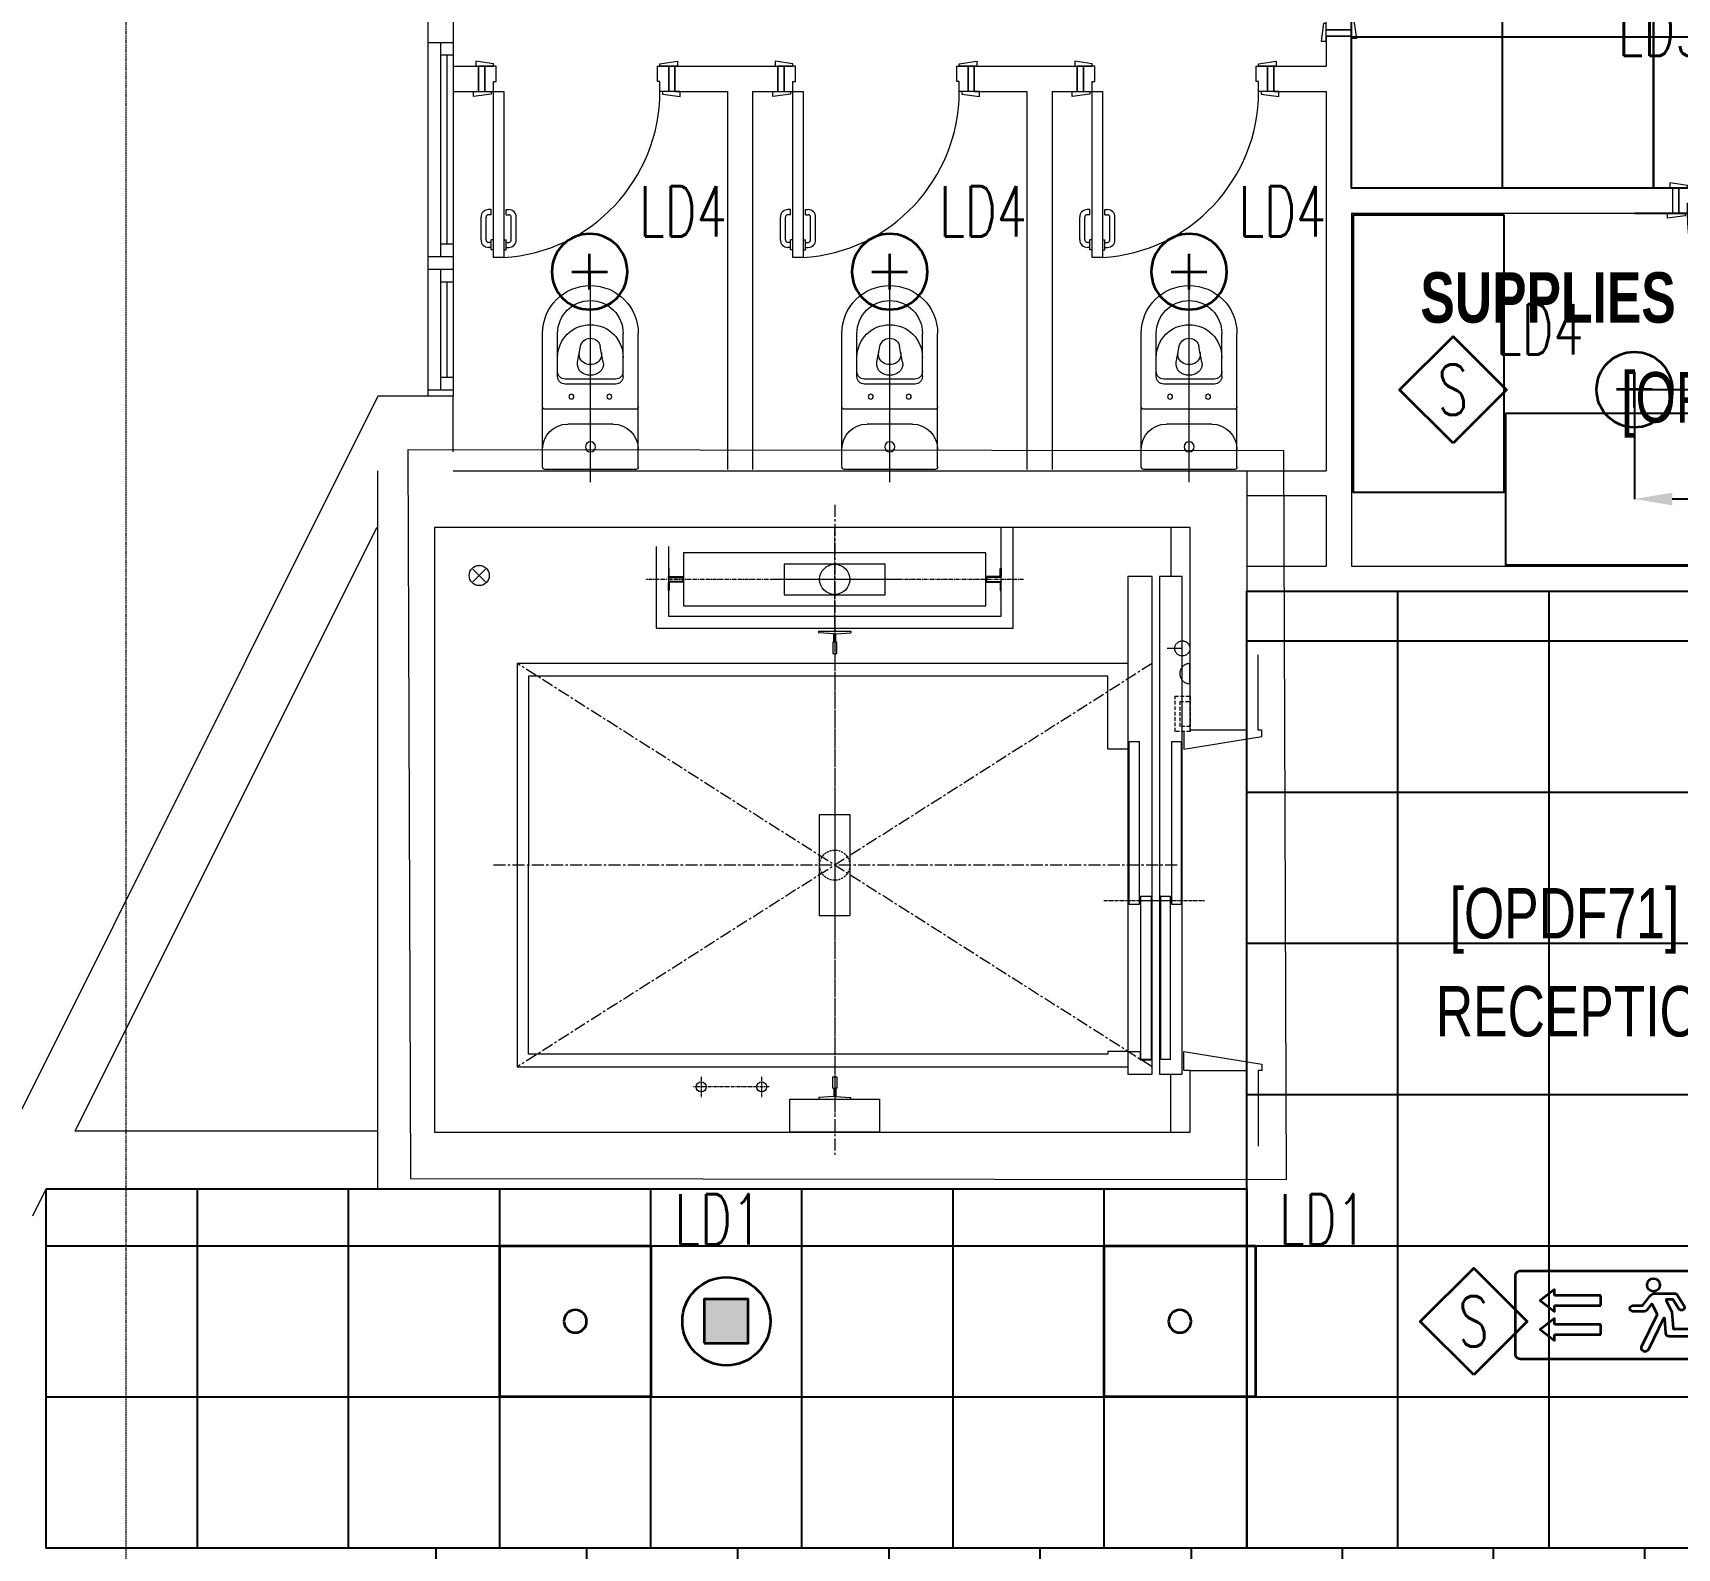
# Model space of a CAD drawing. Extents: x -12260 to 57327, y -29287 to 19916.
# Drawn here: x -3183 to 3344, y -2710 to 3303 of the extents above; entities that cross this region are included whole.
import ezdxf
from ezdxf.enums import TextEntityAlignment as Align

# ---------------------------------------------------------------- set-up
doc = ezdxf.new("R2010")
doc.units = 0
doc.header["$LTSCALE"] = 0.25
for name, pattern in [('01-First Floor$0$CENTERX2', [101.6, 63.5, -12.7, 12.7, -12.7]), ('01-First Floor$0$DASHED2', [9.525, 6.35, -3.175]), ('01-First Floor$0$HIDDEN', [9.525, 6.35, -3.175]), ('DASHDOT', [25.4, 12.7, -6.35, 0, -6.35])]:
    doc.linetypes.add(name, pattern=pattern)
for name, color, linetype, lineweight in [('01-First Floor$0$72_EGR_BASE_TEXT', 252, 'Continuous', 5), ('01-First Floor$0$Aluminum', 251, 'Continuous', 5), ('01-First Floor$0$Axis', 251, '01-First Floor$0$CENTERX2', 5), ('01-First Floor$0$C-HYDR-CTCH', 251, 'Continuous', 5), ('01-First Floor$0$Cabin', 7, 'Continuous', 5), ('01-First Floor$0$LOADING', 253, 'Continuous', 5), ('01-First Floor$0$Notes', 1, 'Continuous', 5), ('01-First Floor$0$Proj', 251, 'Continuous', 5), ('01-First Floor$0$SANIT', 250, 'Continuous', 5), ('01-First Floor$0$Structure', 251, 'Continuous', 5), ('01-First Floor$0$Tech', 169, '01-First Floor$0$DASHED2', 5), ('01-First Floor$0$Walls', 251, 'Continuous', 5), ('01-First Floor$0$Wooden Joinery', 251, 'Continuous', 5), ('E-DIM', 6, 'Continuous', 18), ('E-LITE-CIRC-NUMB', 6, 'Continuous', 25), ('E-LITE-CLNG', 150, 'Continuous', 35), ('E-LITE-CLNG @ 100', 150, 'Continuous', 35), ('E-LITE-CLNG-CNDT', 6, 'DASHDOT', 35), ('E-LITE-CTRL', 6, 'Continuous', 25), ('E-LITE-EXIT-CLNG @ 100', 3, 'Continuous', 35), ('E-LITE-EXIT-CTRL', 6, 'Continuous', 25), ('E-LITE-EXIT-IDEN', 6, 'Continuous', 25), ('E-LITE-IDEN', 6, 'Continuous', 25), ('F-ALRM-CLNG @ 100', 33, 'Continuous', 35), ('T-INTC-CLNG @ 100', 33, 'Continuous', 35), ('T-INTC-DEVC-NUMB', 2, 'Continuous', 25)]:
    doc.layers.add(name, color=color, linetype=linetype, lineweight=lineweight)
doc.layers.add('01-First Floor$0$FALSE CEILING', color=251, linetype='Continuous')
doc.styles.add('01-First Floor$0$X3G_ENTITY_9EC9', font='swisscl.ttf', dxfattribs={"height": 0.2})
doc.styles.add('01-First Floor$0$X3G_ENTITY_9F38', font='swisscl.ttf', dxfattribs={"height": 0.2})
doc.styles.add('DC_SIMPLEX', font='SIMPLEX.shx', dxfattribs={"width": 0.7})
doc.styles.get("Standard").update_dxf_attribs({"font": 'romans.shx'})
doc.dimstyles.get("Standard").update_dxf_attribs({"dimtxt": 150, "dimasz": 150, "dimexe": 0.18, "dimexo": 0.0625, "dimgap": 0.09, "dimtad": 0, "dimtih": 1, "dimtoh": 1, "dimdec": 0, "dimlfac": 0.1, "dimzin": 0, "dimdsep": 46, "dimtxsty": 'Standard', "dimcen": 0.09, "dimclrd": 6, "dimadec": 0, "dimazin": 0, "dimtfac": 1, "dimtdec": 0, "dimtofl": 0, "dimtmove": 0, "dimatfit": 3, "dimfxl": 1, "dimtolj": 1, "dimtzin": 0, "dimarcsym": 0})

# ---------------------------------------------------------------- blocks, each defined once
blk = doc.blocks.new('01-First Floor$0$A$C72370EFE')
at = {"layer": '01-First Floor$0$Wooden Joinery'}
for p, q in [((-0.01, -0.04), (-0.02, -0.04)), ((-0.01, -0.06), (-0.02, -0.06)), ((-0.01, -0.03), (-0.01, -0.07)), ((0, -0.03), (-0.01, -0.03)), ((0.04, -0.03), (0.05, -0.03)), ((0.05, -0.03), (0.05, -0.07)), ((0.05, -0.04), (0.06, -0.04)), ((0.05, -0.06), (0.06, -0.06)), ((-0.05, -0.07), (-0.05, -0.16)), ((-0.03, -0.07), (-0.03, -0.16)), ((0, -0.07), (-0.01, -0.07)), ((0.04, -0.07), (0.05, -0.07)), ((0.07, -0.07), (0.07, -0.16)), ((0.09, -0.07), (0.09, -0.16)), ((-0.01, -0.17), (-0.02, -0.17)), ((-0.01, -0.19), (-0.02, -0.19)), ((-0.01, -0.17), (-0.01, -0.19)), ((0.05, -0.17), (0.06, -0.17)), ((0.05, -0.17), (0.05, -0.19)), ((0.05, -0.19), (0.06, -0.19))]:
    blk.add_line(p, q, dxfattribs=at)
for centre, radius, start, end in [((-0.02, -0.07), 0.03, 90, 180), ((-0.02, -0.07), 0.01, 90, 180), ((0.06, -0.07), 0.03, 0, 90), ((0.06, -0.07), 0.01, 0, 90), ((-0.02, -0.16), 0.03, 180, 270), ((-0.02, -0.16), 0.01, 180, 270), ((0.06, -0.16), 0.01, 270, 0), ((0.06, -0.16), 0.03, 270, 0)]:
    blk.add_arc(centre, radius, start, end, dxfattribs=at)
blk = doc.blocks.new('01-First Floor$0$A$C268A7CF0')
at = {"layer": '01-First Floor$0$Wooden Joinery'}
for points in [[(80, 758.8), (80, 768.8), (10, 778.8), (10, 758.8)], [(740, 758.8), (740, 768.8), (810, 778.8), (810, 758.8)], [(70, 658.8), (70, 648.8), (0, 638.8), (0, 658.8)], [(120, 658.8), (120, 0), (80, 0), (80, 658.8)], [(750, 658.8), (750, 648.8), (820, 638.8), (820, 658.8)]]:
    blk.add_lwpolyline(points, close=True, dxfattribs=at)
for points in [[(45, 658.8), (45, 758.8), (20, 758.8), (20, 658.8), (45, 658.8)], [(45, 658.8), (80, 658.8), (80, 698.8), (90, 698.8), (90, 758.8), (45, 758.8), (45, 658.8)], [(775, 658.8), (740, 658.8), (740, 698.8), (730, 698.8), (730, 758.8), (775, 758.8), (775, 658.8)], [(775, 658.8), (775, 758.8), (800, 758.8), (800, 658.8), (775, 658.8)]]:
    blk.add_lwpolyline(points, dxfattribs=at)
blk.add_arc((80, 658.8), 660, 273.4748, 0, dxfattribs=at)
at = {"layer": '01-First Floor$0$Wooden Joinery', "xscale": 999.9999999998854, "yscale": 999.9999999998854, "zscale": 999.9999999998854, "rotation": 180}
blk.add_blockref('01-First Floor$0$A$C72370EFE', (120, 0), dxfattribs=at)
blk = doc.blocks.new('01-First Floor$0$A$C5FCA3E6B')
at = {"layer": '01-First Floor$0$Wooden Joinery'}
for points in [[(80, 858.9), (80, 868.9), (10, 878.9), (10, 858.9)], [(840, 858.9), (840, 868.9), (910, 878.9), (910, 858.9)], [(70, 758.9), (70, 748.9), (0, 738.9), (0, 758.9)], [(120, 758.9), (120, 0), (80, 0), (80, 758.9)], [(850, 758.9), (850, 748.9), (920, 738.9), (920, 758.9)]]:
    blk.add_lwpolyline(points, close=True, dxfattribs=at)
for points in [[(45, 758.9), (45, 858.9), (20, 858.9), (20, 758.9), (45, 758.9)], [(45, 758.9), (80, 758.9), (80, 798.9), (90, 798.9), (90, 858.9), (45, 858.9), (45, 758.9)], [(875, 758.9), (840, 758.9), (840, 798.9), (830, 798.9), (830, 858.9), (875, 858.9), (875, 758.9)], [(875, 758.9), (875, 858.9), (900, 858.9), (900, 758.9), (875, 758.9)]]:
    blk.add_lwpolyline(points, dxfattribs=at)
blk.add_arc((80, 758.9), 760, 273.01713, 0, dxfattribs=at)
at = {"layer": '01-First Floor$0$Wooden Joinery', "xscale": 999.9999999998854, "yscale": 999.9999999998854, "zscale": 999.9999999998854, "rotation": 180}
blk.add_blockref('01-First Floor$0$A$C72370EFE', (120, 0), dxfattribs=at)
blk = doc.blocks.new('01-First Floor$0$T127-1_B')
at = {"layer": '01-First Floor$0$Cabin'}
for p, q in [((44.5, 8), (44.5, 4)), ((44.5, 4), (78, 4)), ((78, 4), (82, 63.5)), ((44.5, -8), (44.5, -4)), ((44.5, -4), (78, -4)), ((78, -4), (82, -63.5))]:
    blk.add_line(p, q, dxfattribs=at)
at = {"layer": '01-First Floor$0$Cabin', "ltscale": 5}
for points in [[(44.5, 8), (0, 8), (0, -8), (44.5, -8)], [(82, 63.5), (89, 63.5), (89, -63.5), (82, -63.5)]]:
    blk.add_lwpolyline(points, dxfattribs=at)
blk = doc.blocks.new('01-First Floor$0$T127-1_B__1680')
at = {"layer": '01-First Floor$0$Axis'}
blk.add_line((-990, 0), (990, 0), dxfattribs=at)
at = {"layer": '01-First Floor$0$Notes', "xscale": -1}
blk.add_blockref('01-First Floor$0$T127-1_B', (-840, 0), dxfattribs=at)
at = {"layer": '01-First Floor$0$Notes'}
blk.add_blockref('01-First Floor$0$T127-1_B', (840, 0), dxfattribs=at)
blk = doc.blocks.new('01-First Floor$0$JIS5K')
at = {"layer": '01-First Floor$0$Cabin'}
for p, q in [((60.2, 8), (60.2, 11.2)), ((60.2, -8), (60.2, -11.2))]:
    blk.add_line(p, q, dxfattribs=at)
at = {"layer": '01-First Floor$0$Cabin', "ltscale": 5}
for points in [[(57, 11.2), (0, 11.2), (0, -11.2), (57, -11.2)], [(60.2, 8), (3.2, 8), (3.2, -8), (60.2, -8)], [(57, 11.2), (57, 43.5), (60.2, 43.5), (60.2, 11.2)], [(57, -11.2), (57, -43.5), (60.2, -43.5), (60.2, -11.2)]]:
    blk.add_lwpolyline(points, dxfattribs=at)
blk = doc.blocks.new('01-First Floor$0$JIS5K__1200')
at = {"layer": '01-First Floor$0$Axis'}
blk.add_line((-750, 0), (750, 0), dxfattribs=at)
at = {"layer": '01-First Floor$0$Notes', "xscale": -1}
blk.add_blockref('01-First Floor$0$JIS5K', (-600, 0), dxfattribs=at)
at = {"layer": '01-First Floor$0$Notes'}
blk.add_blockref('01-First Floor$0$JIS5K', (600, 0), dxfattribs=at)
blk = doc.blocks.new('01-First Floor$0$对重支撑1')
at = {"layer": '01-First Floor$0$Cabin'}
blk.add_lwpolyline([(1060, 178), (929, 178), (929, -178), (1060, -178)], close=True, dxfattribs=at).dxf.unprotected_set("ltscale", 0)
blk = doc.blocks.new('01-First Floor$0$井道平面图轿厢1轿厢地坎')
at = {"layer": '01-First Floor$0$Axis', "ltscale": 0.864}
blk.add_lwpolyline([(0, 96), (0, -192)], dxfattribs=at)
at = {"layer": '01-First Floor$0$Cabin', "ltscale": 5}
for points in [[(690, 0), (690, -96), (-1285, -96), (-1285, 0)], [(15, -3), (15, -46), (-630, -46), (-630, -3)], [(630, -50), (630, -93), (-15, -93), (-15, -50)]]:
    blk.add_lwpolyline(points, close=True, dxfattribs=at)
at = {"layer": '01-First Floor$0$Cabin'}
for points in [[(600, 0), (600, -48)], [(600, -48), (633, -48)], [(633, -48), (633, -96)]]:
    blk.add_lwpolyline(points, dxfattribs=at)
blk = doc.blocks.new('01-First Floor$0$层门地坎1')
at = {"layer": '01-First Floor$0$Axis', "ltscale": 0.81}
blk.add_lwpolyline([(0, 90), (0, -180)], dxfattribs=at)
at = {"layer": '01-First Floor$0$Cabin', "ltscale": 5}
for points in [[(690, 0), (690, -90), (-1285, -90), (-1285, 0)], [(15, -47), (15, -87), (-630, -87), (-630, -47)], [(630, -3), (630, -43), (-15, -43), (-15, -3)]]:
    blk.add_lwpolyline(points, close=True, dxfattribs=at)
blk = doc.blocks.new('01-First Floor$0$WC manta')
at = {"layer": '01-First Floor$0$SANIT'}
for p, q in [((-0.13, 0.18), (-0.13, -0.18)), ((-0.12, 0.19), (0.41, 0.19)), ((0.109, 0.18), (0.109, -0.18)), ((0.05, 0.09), (0.05, -0.09)), ((0.209, 0.1), (0.209, -0.1)), ((0.229, 0.1), (0.229, -0.1)), ((0.239, 0.13), (0.41, 0.13)), ((-0.18, 0), (0.65, 0)), ((0.2955, 0.051), (0.3581, 0.0393)), ((0.2955, -0.051), (0.3581, -0.0393)), ((0.239, -0.13), (0.41, -0.13)), ((-0.12, -0.19), (0.41, -0.19))]:
    blk.add_line(p, q, dxfattribs=at)
for centre, radius in [((0.159, 0.0752), 0.01), ((-0.04, 0), 0.02), ((0.159, -0.0753), 0.01)]:
    blk.add_circle(centre, radius, dxfattribs=at)
for centre, radius, start, end in [((-0.12, 0.18), 0.01, 90, 180), ((-0.05, 0.09), 0.1, 0, 90), ((0.119, 0.18), 0.01, 90, 180), ((0.41, 0), 0.19, 270, 90), ((0.239, 0.1), 0.03, 90, 180), ((0.259, 0.1), 0.03, 90, 180), ((0.3147, 0), 0.13, 270, 90), ((0.41, 0), 0.13, 270, 90), ((0.3029, 0), 0.0588, 141.52497, 218.47503), ((0.2882, 0.0117), 0.04, 79.42885, 141.52497), ((0.3454, 0), 0.0588, 166.41759, 193.58241), ((0.3271, 0.0044), 0.04, 79.42885, 166.41759), ((0.3507, 0), 0.04, 280.57115, 79.42885), ((0.2882, -0.0117), 0.04, 218.47503, 280.57115), ((0.3271, -0.0044), 0.04, 193.58241, 280.57115), ((-0.05, -0.09), 0.1, 270, 0), ((0.239, -0.1), 0.03, 180, 270), ((0.259, -0.1), 0.03, 180, 270), ((-0.12, -0.18), 0.01, 180, 270), ((0.119, -0.18), 0.01, 180, 270)]:
    blk.add_arc(centre, radius, start, end, dxfattribs=at)
blk = doc.blocks.new('01-First Floor')
at = {"layer": '01-First Floor$0$Aluminum'}
for p, q in [((-1614, 1860.8), (-1614, 8540)), ((-1514, 8540), (-1514, 1860.8)), ((-1614, 3265), (-1514, 3265)), ((-1564, 2415), (-1564, 3265)), ((-1564, 3215), (-1514, 3215)), ((-1539, 2465), (-1539, 3215)), ((-1564, 2465), (-1514, 2465)), ((-1614, 2415), (-1514, 2415)), ((-1614, 2365), (-1514, 2365)), ((-1564, 1885.8), (-1564, 2365)), ((-1564, 2315), (-1514, 2315)), ((-1539, 1935.8), (-1539, 2315)), ((-1564, 1935.8), (-1514, 1935.8)), ((-1614, 1885.8), (-1514, 1885.8))]:
    blk.add_line(p, q, dxfattribs=at)
at = {"layer": '01-First Floor$0$Axis'}
blk.add_line((0, 929), (0, 1339), dxfattribs=at)
at = {"layer": '01-First Floor$0$Axis', "ltscale": 3}
for points in [[(0, 1430), (0, -1150)], [(1260, 800), (-1260, -800)], [(1260, -800), (-1260, 800)], [(1360, 0), (-1360, 0)]]:
    blk.add_lwpolyline(points, dxfattribs=at)
at = {"layer": '01-First Floor$0$Axis', "ltscale": 1.5}
blk.add_lwpolyline([(0, 250), (0, -250)], dxfattribs=at)
at = {"layer": '01-First Floor$0$Axis', "ltscale": 0.24}
for points in [[(-530, -840), (-530, -920)], [(-290, -840), (-290, -920)]]:
    blk.add_lwpolyline(points, dxfattribs=at)
at = {"layer": '01-First Floor$0$Axis', "ltscale": 0.9}
blk.add_lwpolyline([(-260, -880), (-560, -880)], dxfattribs=at)
at = {"layer": '01-First Floor$0$C-HYDR-CTCH', "elevation": 0, "flags": 128}
blk.add_lwpolyline([(-1695, 1647.6), (-1683.7, -1243.9), (1794.1, -1247.6), (1782.8, 1643.9), (-1695, 1647.6)], dxfattribs=at)
at = {"layer": '01-First Floor$0$Cabin', "ltscale": 5}
for points in [[(-708.2, 1265), (-708.2, 940), (708.2, 940), (708.2, 1340)], [(-660.2, 1265), (-660.2, 988), (660.2, 988), (660.2, 1340)]]:
    blk.add_lwpolyline(points, dxfattribs=at)
at = {"layer": '01-First Floor$0$Cabin'}
for points in [[(1335, 1340), (1335, 1145)], [(250, 1134), (-250, 1134)], [(1260, 1145), (1164, 1145)], [(1164, 1145), (1164, 800)], [(1260, 1145), (1164, 1145)], [(1164, 1145), (1164, 800)], [(1260, -830), (1260, 1145)], [(1260, -830), (1260, 1145)], [(1164, 800), (-1260, 800)], [(-1260, 800), (-1260, -800)], [(1164, 800), (-1260, 800)], [(-1260, 800), (-1260, -800)], [(1386, 530), (1386, 460), (1696, 510), (1696, 535), (1681, 535), (1681, 835)], [(1084, 750), (-1216, 750)], [(-1216, 750), (-1216, 0)], [(1084, 460), (1084, 750)], [(1164, 460), (1084, 460)], [(-1216, -750), (-1216, 0)], [(1084, -750), (-1216, -750)], [(1164, -740), (1084, -740)], [(1084, -740), (1084, -750)], [(1411, -815), (1411, -815), (1386, -815), (1386, -740), (1696, -790), (1696, -815), (1681, -815), (1681, -1115)], [(-1260, -800), (1164, -800)], [(-1260, -800), (1164, -800)], [(1164, -800), (1164, -830)], [(1164, -800), (1164, -830)], [(1164, -830), (1260, -830)], [(1164, -830), (1260, -830)], [(1335, -1060), (1335, -830)]]:
    blk.add_lwpolyline(points, dxfattribs=at)
at = {"layer": '01-First Floor$0$Cabin', "ltscale": 5}
blk.add_lwpolyline([(-600, 1239), (-600, 1029), (600, 1029), (600, 1239)], close=True, dxfattribs=at)
at = {"layer": '01-First Floor$0$Cabin'}
blk.add_lwpolyline([(-200, 1195), (-200, 1073), (200, 1073), (200, 1195)], close=True, dxfattribs=at)
at = {"layer": '01-First Floor$0$Cabin', "ltscale": 50}
blk.add_lwpolyline([(-61, -200), (61, -200), (61, 200), (-61, 200)], close=True, dxfattribs=at)
at = {"layer": '01-First Floor$0$Cabin'}
for centre, radius in [((0, 1134), 60), ((-530, -880), 20), ((-290, -880), 20)]:
    blk.add_circle(centre, radius, dxfattribs=at)
at = {"layer": '01-First Floor$0$FALSE CEILING', "linetype": 'Continuous'}
for p, q in [((2651, 2686.9), (2651, 8608.6)), ((2051, 3286.9), (3250.4, 3286.9)), ((3250.4, 3286.9), (8296.4, 3286.9)), ((2236, -2710), (2236, 1086.9)), ((2836, -2710), (2836, 1086.9)), ((1636, 890), (8296.4, 890)), ((1636, 290), (8296.4, 290)), ((1636, -310), (8296.4, -310)), ((1636, -910), (8296.4, -910)), ((-2529.8, -2710), (-2529.8, -1285)), ((-1929.8, -2710), (-1929.8, -1285)), ((-1329.8, -2710), (-1329.8, -1285)), ((-729.8, -2710), (-729.8, -1285)), ((-129.8, -2710), (-129.8, -1285)), ((470.2, -2710), (470.2, -1285)), ((1070.2, -2710), (1070.2, -1285)), ((-3129.8, -1510), (1636, -1510)), ((1636, -1510), (8296.4, -1510)), ((-3129.8, -2110), (1636, -2110)), ((1636, -2110), (8296.4, -2110)), ((-984.1, -12827.2), (-984.1, -2710)), ((-384.1, -12827.2), (-384.1, -2710)), ((215.9, -12827.2), (215.9, -2710)), ((815.9, -12827.2), (815.9, -2710)), ((1415.9, -12827.2), (1415.9, -2710)), ((2015.9, -12827.2), (2015.9, -2710)), ((2615.9, -12827.2), (2615.9, -2710)), ((3215.9, -12827.2), (3215.9, -2710))]:
    blk.add_line(p, q, dxfattribs=at)
at = {"layer": '01-First Floor$0$FALSE CEILING'}
for points in [[(3250.4, 2686.9), (2051, 2686.9), (2051, 8608.6), (3250.4, 8608.6)], [(3250.4, 3886.9), (8296.4, 3886.9), (8296.4, 2686.9), (3250.4, 2686.9)], [(-3129.8, -1285), (1636, -1285), (1636, -2710), (-3129.8, -2710)], [(5386, -2710), (-1584, -2710), (-1584.1, -12827.2), (5385.9, -12827.2)]]:
    blk.add_lwpolyline(points, close=True, dxfattribs=at)
blk.add_lwpolyline([(1636, 1086.9), (4398.4, 1086.9), (4398.4, 2686.9), (8296.4, 2686.9), (8296.4, 260), (8296.4, -2710), (1636, -2710), (1636, 1086.9)], dxfattribs=at)
at = {"layer": '01-First Floor$0$FALSE CEILING', "elevation": -0.1}
for points in [[(2657.7, 2579.5), (2057.7, 2579.5), (2057.7, 1479.5), (2657.7, 1479.5)], [(2662.6, 1791.7), (2662.6, 1191.7), (3762.6, 1191.7), (3762.6, 1791.7)]]:
    blk.add_lwpolyline(points, close=True, dxfattribs=at)
at = {"layer": '01-First Floor$0$LOADING', "elevation": -0.1}
for points in [[(2657.7, 2579.5), (2057.7, 2579.5), (2057.7, 1479.5), (2657.7, 1479.5)], [(2662.6, 1791.7), (2662.6, 1191.7), (3762.6, 1191.7), (3762.6, 1791.7)]]:
    blk.add_lwpolyline(points, close=True, dxfattribs=at)
at = {"layer": '01-First Floor$0$Notes'}
for p, q in [((-1436.1, 1174.5), (-1386.1, 1124.5)), ((-1386.1, 1174.5), (-1436.1, 1124.5))]:
    blk.add_line(p, q, dxfattribs=at)
blk.add_circle((-1411.1, 1149.5), 40, dxfattribs=at)
at = {"layer": '01-First Floor$0$Proj', "linetype": '01-First Floor$0$HIDDEN', "ltscale": 3}
blk.add_lwpolyline([(48606, 9840), (-2814, 9840), (-2814, -14060), (48606, -14060)], dxfattribs=at)
blk.add_lwpolyline([(48606, 9840), (-2814, 9840), (-2814, -14060), (48606, -14060)], dxfattribs=at)
at = {"layer": '01-First Floor$0$Structure'}
for points in [[(1636, 535), (1411, 535), (1411, 1340), (-1589, 1340), (-1589, -1060), (1411, -1060), (1411, -815), (1636, -815), (1636, -1285), (-1814, -1285), (-1814, 1565)], [(-1514, 1565), (1636, 1565), (1636, 535)]]:
    blk.add_lwpolyline(points, dxfattribs=at)
at = {"layer": '01-First Floor$0$Tech', "ltscale": 0.36}
blk.add_lwpolyline([(1380, 860), (1320, 860)], dxfattribs=at)
at = {"layer": '01-First Floor$0$Tech', "ltscale": 0.48}
blk.add_lwpolyline([(1410, 720), (1410, 800)], dxfattribs=at)
at = {"layer": '01-First Floor$0$Tech', "ltscale": 9}
for points in [[(1351, 530), (1351, 670), (1411, 670), (1411, 530)], [(1371, 550), (1371, 650), (1411, 650), (1411, 550)]]:
    blk.add_lwpolyline(points, close=True, dxfattribs=at)
at = {"layer": '01-First Floor$0$Tech'}
blk.add_circle((1380, 860), 30, dxfattribs=at)
at = {"layer": '01-First Floor$0$Tech', "ltscale": 5}
blk.add_circle((0, 0), 60, dxfattribs=at)
at = {"layer": '01-First Floor$0$Tech'}
blk.add_arc((1410, 760), 40, 90, 270, dxfattribs=at)
at = {"layer": '01-First Floor$0$Walls'}
for p, q in [((1951, 3290), (1951, 3170)), ((1951, 3290), (2051, 3290)), ((2051, 3290), (2051, 2686.9)), ((-1514, 3170), (-1414, 3170)), ((-1414, 3070), (-1414, 3170)), ((-634, 3170), (-225.7, 3170)), ((-634, 3070), (-634, 3170)), ((-225.7, 3070), (-225.7, 3170)), ((554.3, 3070), (554.3, 3170)), ((554.3, 3170), (962.7, 3170)), ((962.7, 3070), (962.7, 3170)), ((1742.7, 3070), (1742.7, 3170)), ((1742.7, 3170), (1951, 3170)), ((-1514, 3070), (-1414, 3070)), ((-634, 3070), (-425.7, 3070)), ((-425.7, 3070), (-425.7, 1570)), ((-325.7, 3070), (-325.7, 1570)), ((-325.7, 3070), (-225.7, 3070)), ((554.3, 3070), (762.7, 3070)), ((762.7, 3070), (762.7, 1570)), ((862.7, 3070), (862.7, 1570)), ((862.7, 3070), (962.7, 3070)), ((1742.7, 3070), (1951, 3070)), ((1951, 3070), (1951, 1565)), ((2051, 2686.9), (3325.8, 2686.9)), ((3325.8, 2686.9), (3325.8, 2586.9)), ((2051, 2586.9), (2051, 1186.9)), ((2051, 2586.9), (3325.8, 2586.9)), ((1636, 1565), (1951, 1565)), ((1951, 1465), (1636, 1465)), ((1951, 1465), (1951, 1186.9)), ((-3014.8, -1055), (-1817.3, 1340)), ((1636, 1186.9), (1951, 1186.9)), ((2051, 1186.9), (4298.4, 1186.9)), ((4398.4, 1086.9), (1636, 1086.9)), ((-1814, -1055), (-3014.8, -1055)), ((-3183, -1391.5), (-3129.8, -1285)), ((-1814, -1285), (-3129.8, -1285))]:
    blk.add_line(p, q, dxfattribs=at)
for points in [[(-1514, 1640), (-1514, 1860.8), (-1814, 1860.8), (-3388.7, -1288.6)], [(-1817.3, 1340), (-1814, 1340)]]:
    blk.add_lwpolyline(points, dxfattribs=at)
at = {"layer": '01-First Floor$0$Notes', "xscale": -1}
for name, p, rotation in [('01-First Floor$0$JIS5K__1200', (0, 1134), 1.53523449952786e-06), ('01-First Floor$0$井道平面图轿厢1轿厢地坎', (1164, -140), 90), ('01-First Floor$0$层门地坎1', (1290, -140), 90)]:
    blk.add_blockref(name, p, dxfattribs=dict(at, rotation=rotation))
at = {"layer": '01-First Floor$0$Notes', "yscale": -1, "rotation": 270.0000000000001}
for name in ['01-First Floor$0$T127-1_B__1680', '01-First Floor$0$对重支撑1']:
    blk.add_blockref(name, (0, 0), dxfattribs=at)
at = {"layer": '01-First Floor$0$SANIT', "xscale": -999.9999999999995, "yscale": 999.9999999999995, "zscale": 999.9999999999995, "rotation": 270}
for p in [(-969.8, 1700), (218.5, 1700), (1406.8, 1700)]:
    blk.add_blockref('01-First Floor$0$WC manta', p, dxfattribs=at)
at = {"layer": '01-First Floor$0$Wooden Joinery', "rotation": 270}
blk.add_blockref('01-First Floor$0$A$C5FCA3E6B', (1192.1, 4190), dxfattribs=at)
at = {"layer": '01-First Floor$0$Wooden Joinery'}
for p in [(-1434, 2411.2), (-245.7, 2411.2), (942.7, 2411.2)]:
    blk.add_blockref('01-First Floor$0$A$C268A7CF0', p, dxfattribs=at)
at = {"layer": '01-First Floor$0$Wooden Joinery', "xscale": -1}
blk.add_blockref('01-First Floor$0$A$C5FCA3E6B', (4225.8, 1828), dxfattribs=at)
at = {"layer": '01-First Floor$0$72_EGR_BASE_TEXT', "char_height": 200, "attachment_point": 2}
for s, insert, style in [('{\\fSwis721 LtCn BT|b1|i0|c0|p34;SUPPLIES STORE}', (3213.5, 2352.6, 0), '01-First Floor$0$X3G_ENTITY_9EC9'), ('[OPDF74]', (3577.7, 1956.5, 0), '01-First Floor$0$X3G_ENTITY_9F38'), ('[OPDF71]', (2896.9, -90.8), '01-First Floor$0$X3G_ENTITY_9F38'), ('RECEPTION AND CONTROL', (3758.8, -479.7), '01-First Floor$0$X3G_ENTITY_9EC9')]:
    blk.add_mtext(s, dxfattribs=dict(at, insert=insert, style=style))
blk = doc.blocks.new('DC_LT-CL-Point')
for p, q in [((0, -0.711), (0, 0.711)), ((0.711, 0), (-0.711, 0))]:
    blk.add_line(p, q)
blk.add_circle((0, 0), 1.5)
at = {"layer": 'E-LITE-CIRC-NUMB', "style": 'DC_SIMPLEX', "width": 0.7, "flags": 8}
blk.add_attdef('CIRCUIT', text='', height=2, rotation=360, dxfattribs=at).set_placement((-3.364, 1.5), align=Align.RIGHT)
at = {"layer": 'E-LITE-CTRL', "style": 'DC_SIMPLEX', "width": 0.7, "flags": 8}
blk.add_attdef('CONTROL', (3.364, -3.498), '', height=2, rotation=360, dxfattribs=at)
at = {"layer": 'E-LITE-IDEN', "style": 'DC_SIMPLEX', "width": 0.7, "flags": 8}
blk.add_attdef('TYPE', (3.364, 1.5), '', height=2, rotation=360, dxfattribs=at)
blk = doc.blocks.new('*U17')
at = {"color": 9}
for p, q in [((-0.603, -0.975), (-2.447, -0.975)), ((-0.603, -1.375), (-0.603, -0.975)), ((-2.447, -1.375), (-0.603, -1.375)), ((-0.603, -2.121), (-2.447, -2.121)), ((-2.447, -2.521), (-0.603, -2.521)), ((-0.603, -2.521), (-0.603, -2.121))]:
    blk.add_line(p, q, dxfattribs=at)
blk.add_lwpolyline([(3.8, -3.5), (-3.8, -3.5, -0.414214), (-4, -3.3), (-4, -0.2, -0.414214), (-3.8, 0), (3.8, 0, -0.414214), (4, -0.2), (4, -3.3, -0.414214)], format="xyb", close=True)
for points in [[(-2.447, -0.975), (-2.447, -0.738), (-3.021, -1.175), (-2.447, -1.612), (-2.447, -1.375)], [(-2.447, -2.121), (-2.447, -1.884), (-3.021, -2.321), (-2.447, -2.758), (-2.447, -2.521)]]:
    blk.add_lwpolyline(points, dxfattribs=at)
blk.add_lwpolyline([(2.489, -1.509), (2.259, -1.15, 0.255575), (2.236, -1.137), (2.012, -1.137, 0.558794), (1.989, -1.176), (2.2, -1.596, -0.100171), (2.213, -1.642), (2.257, -2.278, 0.394397), (2.283, -2.303), (2.874, -2.303, -1), (2.874, -2.598), (2.108, -2.598, -0.394397), (1.975, -2.473), (1.936, -1.897, 0.766279), (1.885, -1.887), (1.278, -3.118, -1), (1.014, -2.988), (1.63, -1.738, 0.235619), (1.63, -1.714), (1.437, -1.332, 0.5506), (1.392, -1.327), (1.206, -1.567, -0.231482), (1.111, -1.613), (0.667, -1.613, -1), (0.667, -1.372), (1.039, -1.372, 0.231482), (1.06, -1.362), (1.345, -0.996, -0.231482), (1.547, -0.897), (2.316, -0.897, -0.255575), (2.418, -0.952), (2.691, -1.379, -1)], format="xyb", close=True, dxfattribs=at)
blk.add_circle((1.481, -0.557), 0.257, dxfattribs=at)
at = {"layer": 'E-LITE-EXIT-CTRL', "style": 'DC_SIMPLEX', "width": 0.7, "flags": 8}
blk.add_attdef('CONTROL', (4.5, -6), '', height=2, rotation=360, dxfattribs=at)
at = {"layer": 'E-LITE-EXIT-IDEN', "style": 'DC_SIMPLEX', "width": 0.7, "flags": 8}
blk.add_attdef('TYPE', (4.5, 0.5), '', height=2, rotation=360, dxfattribs=at)
blk = doc.blocks.new('*U16')
blk.add_lwpolyline([(-300, 300), (-300, -300), (300, -300), (300, 300)], close=True)
blk.add_circle((0, 0), 45)
at = {"layer": 'E-LITE-CIRC-NUMB', "style": 'DC_SIMPLEX', "width": 0.7, "flags": 8}
blk.add_attdef('CIRCUIT', text='', height=200, rotation=0, dxfattribs=at).set_placement((-473.9, 300), align=Align.RIGHT)
at = {"layer": 'E-LITE-CTRL', "style": 'DC_SIMPLEX', "width": 0.7, "flags": 8}
blk.add_attdef('CONTROL', (1118.9, -935), '', height=200, rotation=360, dxfattribs=at)
at = {"layer": 'E-LITE-IDEN', "style": 'DC_SIMPLEX', "width": 0.7, "flags": 8}
blk.add_attdef('TYPE', (460.4, 457.6), '', height=200, rotation=360, dxfattribs=at)
blk = doc.blocks.new('A$C5CF53093')
blk.add_lwpolyline([(0, -212.1), (-212.1, 0), (0, 212.1), (212.1, 0)], close=True)
blk = doc.blocks.new('*U48')
at = {"xscale": 0.01, "yscale": 0.01, "zscale": 0.01}
blk.add_blockref('A$C5CF53093', (0.007, -0.007), dxfattribs=at)
at = {"color": 6, "style": 'DC_SIMPLEX', "width": 0.7, "flags": 8}
blk.add_attdef('TYPE', text='', height=2, rotation=360, dxfattribs=at).set_placement((0, 0), align=Align.MIDDLE_CENTER)
blk = doc.blocks.new('*U54')
at = {"xscale": 0.01, "yscale": 0.01, "zscale": 0.01}
blk.add_blockref('A$C5CF53093', (0.007, -0.007), dxfattribs=at)
at = {"color": 6, "style": 'DC_SIMPLEX', "width": 0.7, "flags": 8}
blk.add_attdef('TYPE', text='', height=2, rotation=360, dxfattribs=at).set_placement((0, 0), align=Align.MIDDLE_CENTER)
blk = doc.blocks.new('DC_PA-CL-Speaker')
blk.add_hatch(color=256).paths.add_polyline_path([(-0.883, -0.87), (0.865, -0.87), (0.865, 0.878), (-0.883, 0.878)])
blk.add_lwpolyline([(-0.883, -0.87), (0.865, -0.87), (0.865, 0.878), (-0.883, 0.878)], close=True)
blk.add_circle((0, 0), 1.75)
at = {"layer": 'T-INTC-DEVC-NUMB', "style": 'DC_SIMPLEX', "width": 0.7}
blk.add_attdef('DC_CONTROL', (3.364, 2.471), '', height=2, rotation=360, dxfattribs=at)
blk = doc.blocks.new('*D215')
at = {"layer": 'Defpoints', "color": 0}
for p in [(3174.7, 2586.9), (3846, 2586.9), (3174.7, 1886.9)]:
    blk.add_point(p, dxfattribs=at)
at = {"layer": 'E-DIM', "color": 0, "lineweight": -2, "transparency": 16777216}
for p, q in [((3174.8, 2586.9), (3846.2, 2586.9)), ((3174.8, 1886.9), (3846.2, 1886.9))]:
    blk.add_line(p, q, dxfattribs=at)
at = {"layer": 'E-DIM', "color": 6, "lineweight": -2, "transparency": 16777216}
for p, q in [((3846, 2436.9), (3846, 2312)), ((3846, 2036.9), (3846, 2161.8))]:
    blk.add_line(p, q, dxfattribs=at)
at = {"layer": 'E-DIM', "color": 6, "transparency": 16777216}
for points in [[(3821, 2436.9), (3871, 2436.9), (3846, 2586.9)], [(3821, 2036.9), (3871, 2036.9), (3846, 1886.9)]]:
    blk.add_solid(points, dxfattribs=at)
at = {"layer": 'E-DIM', "color": 7, "transparency": 16777216, "insert": (3846, 2236.9), "char_height": 150, "attachment_point": 5}
blk.add_mtext('\\A1;70', dxfattribs=at)
blk = doc.blocks.new('*D216')
at = {"layer": 'Defpoints', "color": 0}
for p in [(3174.7, 1886.9), (4298.4, 1886.9), (4298.4, 1453)]:
    blk.add_point(p, dxfattribs=at)
at = {"layer": 'E-DIM', "color": 0, "lineweight": -2, "transparency": 16777216}
for p, q in [((3174.7, 1886.8), (3174.7, 1452.8)), ((4298.4, 1886.8), (4298.4, 1452.8))]:
    blk.add_line(p, q, dxfattribs=at)
at = {"layer": 'E-DIM', "color": 6, "lineweight": -2, "transparency": 16777216}
for p, q in [((3324.7, 1453), (3554.3, 1453)), ((4148.4, 1453), (3918.8, 1453))]:
    blk.add_line(p, q, dxfattribs=at)
at = {"layer": 'E-DIM', "color": 6, "transparency": 16777216}
for points in [[(3324.7, 1478), (3324.7, 1428), (3174.7, 1453)], [(4148.4, 1478), (4148.4, 1428), (4298.4, 1453)]]:
    blk.add_solid(points, dxfattribs=at)
at = {"layer": 'E-DIM', "color": 7, "transparency": 16777216, "insert": (3736.6, 1453), "char_height": 150, "attachment_point": 5}
blk.add_mtext('\\A1;112', dxfattribs=at)

msp = doc.modelspace()

# ---------------------------------------------------------------- block references
at = {"layer": 'E-LITE-CLNG'}
ref = msp.add_blockref('*U16', (-1029.8, -1810), dxfattribs=dict(at, xscale=-1))
ref.add_attrib('TYPE', 'LD1', (-636.3, -1505.5), dxfattribs={"layer": 'E-LITE-IDEN', "height": 200, "rotation": 0, "style": 'DC_SIMPLEX', "width": 0.7, "flags": 8})
ref = msp.add_blockref('*U16', (1370.2, -1810), dxfattribs=dict(at, xscale=-1))
ref.add_attrib('TYPE', 'LD1', (1763.7, -1505.5), dxfattribs={"layer": 'E-LITE-IDEN', "height": 200, "rotation": 0, "style": 'DC_SIMPLEX', "width": 0.7, "flags": 8})
at = {"layer": 'E-LITE-CLNG @ 100'}
ref = msp.add_blockref('DC_LT-CL-Point', (2966, 3587.6), dxfattribs=dict(at, xscale=-100, yscale=100, zscale=100, rotation=180))
ref.add_attrib('TYPE', 'LD3', (3108.6, 3211.4), dxfattribs={"layer": 'E-LITE-IDEN', "height": 200, "rotation": 0, "style": 'DC_SIMPLEX', "width": 0.7, "flags": 8})
ref = msp.add_blockref('DC_LT-CL-Point', (-972.9, 2355), dxfattribs=dict(at, xscale=-99.99999999999999, yscale=99.99999999999999, zscale=99.99999999999999))
ref.add_attrib('TYPE', 'LD4', (-776.5, 2494.3), dxfattribs={"layer": 'E-LITE-IDEN', "height": 200, "style": 'DC_SIMPLEX', "width": 0.7, "flags": 8})
ref = msp.add_blockref('DC_LT-CL-Point', (218.5, 2355, 0), dxfattribs=dict(at, xscale=-99.99999999999999, yscale=99.99999999999999, zscale=99.99999999999999))
ref.add_attrib('TYPE', 'LD4', (414.9, 2494.3, 0), dxfattribs={"layer": 'E-LITE-IDEN', "height": 200, "style": 'DC_SIMPLEX', "width": 0.7, "flags": 8})
ref = msp.add_blockref('DC_LT-CL-Point', (1406.8, 2355, 0), dxfattribs=dict(at, xscale=-99.99999999999999, yscale=99.99999999999999, zscale=99.99999999999999))
ref.add_attrib('TYPE', 'LD4', (1603.2, 2494.3, 0), dxfattribs={"layer": 'E-LITE-IDEN', "height": 200, "style": 'DC_SIMPLEX', "width": 0.7, "flags": 8})
ref = msp.add_blockref('DC_LT-CL-Point', (3174.7, 1886.9), dxfattribs=dict(at, xscale=99.99999999999999, yscale=99.99999999999999, zscale=99.99999999999999))
ref.add_attrib('TYPE', 'LD4', (2625, 2026.2), dxfattribs={"layer": 'E-LITE-IDEN', "height": 200, "style": 'DC_SIMPLEX', "width": 0.7, "flags": 8})
at = {"layer": 'E-LITE-CLNG-CNDT'}
msp.add_blockref('01-First Floor', (0, 0), dxfattribs=at)
at = {"layer": 'E-LITE-EXIT-CLNG @ 100', "xscale": 100, "yscale": 100, "zscale": 100}
msp.add_blockref('*U17', (3102.3, -1610, 0), dxfattribs=at)
at = {"layer": 'F-ALRM-CLNG @ 100', "xscale": 100, "yscale": 100, "zscale": 100}
for name, p in [('*U54', (2454, 1886.9)), ('*U48', (2536, -1810))]:
    msp.add_blockref(name, p, dxfattribs=at).add_auto_attribs({'TYPE': 'S'})
at = {"layer": 'T-INTC-CLNG @ 100', "xscale": 100, "yscale": 100, "zscale": 100}
msp.add_blockref('DC_PA-CL-Speaker', (-429.8, -1810), dxfattribs=at)

# ---------------------------------------------------------------- dimensions: what is measured, and where the dimension line sits
at = {"layer": 'E-DIM'}
dim = msp.add_linear_dim(base=(3846, 2586.9), p1=(3174.7, 1886.9), p2=(3174.7, 2586.9), angle=90, dimstyle='Standard', override={"dimclrt": 7}, dxfattribs=at)
dim.commit()
dim.dimension.update_dxf_attribs({"geometry": '*D215', "text_midpoint": (3846, 2236.9)})
dim = msp.add_linear_dim(base=(4298.4, 1453), p1=(3174.7, 1886.9), p2=(4298.4, 1886.9), dimstyle='Standard', override={"dimclrt": 7}, dxfattribs=at)
dim.commit()
dim.dimension.update_dxf_attribs({"geometry": '*D216', "text_midpoint": (3736.6, 1453)})

doc.saveas('drawing.dxf')
